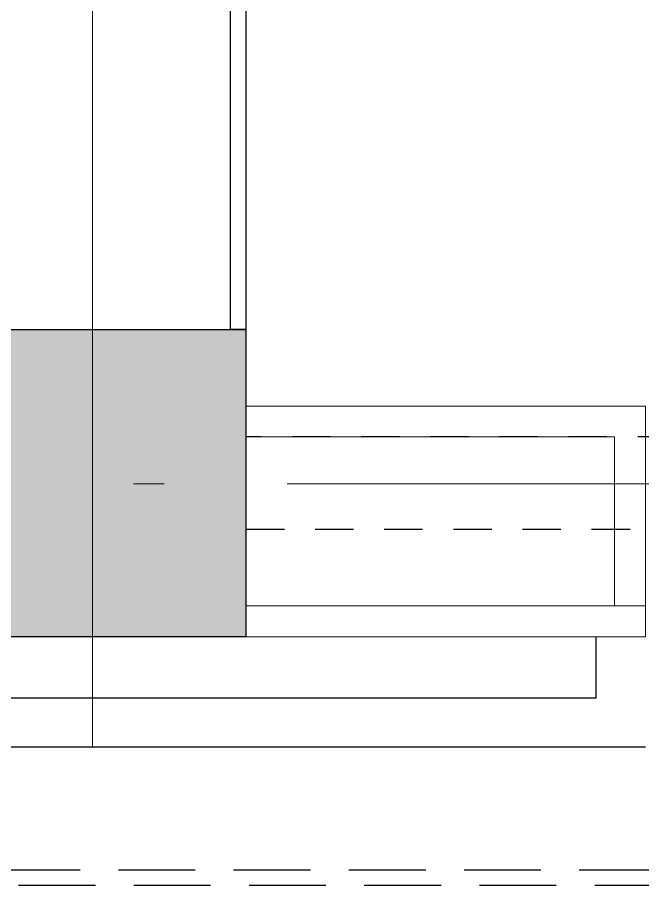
# Model space of a CAD drawing. Header units: metres. Extents: x -22 to 564, y 0 to 143.
# Drawn here: x 331.365 to 333.4, y 32.715 to 35.54 of the extents above; entities that cross this region are included whole.
import ezdxf

# ---------------------------------------------------------------- set-up
doc = ezdxf.new("R2010")
doc.units = ezdxf.units.M
for name, pattern in [('EJES630', [6.3, 5.5, -0.4, 0, -0.4]), ('XREF 3N NEURO-ONCOLOGIA$0$DASHED2', [0.375, 0.25, -0.125]), ('XREF 3N NEURO-ONCOLOGIA$0$HIDDEN2', [0.1875, 0.125, -0.0625])]:
    doc.linetypes.add(name, pattern=pattern)
doc.layers.add('EJES', color=11, linetype='EJES630', lineweight=0)
doc.layers.add('XREF 3N NEURO-ONCOLOGIA$0$MUROS DE TABLAROCA', color=150, linetype='Continuous', lineweight=13)
for name, color, linetype in [('XREF 3N NEURO-ONCOLOGIA$0$-CG-M-WALL', 7, 'Continuous'), ('XREF 3N NEURO-ONCOLOGIA$0$CANCELES', 1, 'Continuous'), ('XREF 3N NEURO-ONCOLOGIA$0$COLUMNAS', 6, 'Continuous'), ('XREF 3N NEURO-ONCOLOGIA$0$CONTRAVENTEOS', 6, 'XREF 3N NEURO-ONCOLOGIA$0$HIDDEN2'), ('XREF 3N NEURO-ONCOLOGIA$0$LAMINA MULTIPERFORADA', 9, 'Continuous'), ('XREF 3N NEURO-ONCOLOGIA$0$NOVIDESA', 11, 'Continuous')]:
    doc.layers.add(name, color=color, linetype=linetype)

# ---------------------------------------------------------------- blocks, each defined once
blk = doc.blocks.new('XREF 3N NEURO-ONCOLOGIA$0$C-1')
at = {"layer": 'XREF 3N NEURO-ONCOLOGIA$0$-CG-M-WALL', "true_color": 0x636466}
h = blk.add_hatch(color=251, dxfattribs=at)
h.dxf.hatch_style = 1
h.paths.add_polyline_path([(-0.5, -0.5), (-0.5, 0.5), (0.5, 0.5), (0.5, -0.5)])
blk.add_lwpolyline([(-0.5, -0.5), (-0.5, 0.5), (0.5, 0.5), (0.5, -0.5)], close=True)
blk = doc.blocks.new('XREF 3N NEURO-ONCOLOGIA')
at = {"layer": 'XREF 3N NEURO-ONCOLOGIA$0$CANCELES'}
blk.add_lwpolyline([(2.258, 5.1201), (2.258, 5.1701), (4.258, 5.1701), (4.258, 5.1201)], close=True, dxfattribs=at)
at = {"layer": 'XREF 3N NEURO-ONCOLOGIA$0$CONTRAVENTEOS', "color": 3, "elevation": 0}
blk.add_lwpolyline([(1.908, 0.1201), (1.908, 5.1201), (1.608, 5.1201), (1.608, 0.1201)], close=True, dxfattribs=at)
at = {"layer": 'XREF 3N NEURO-ONCOLOGIA$0$LAMINA MULTIPERFORADA', "linetype": 'XREF 3N NEURO-ONCOLOGIA$0$DASHED2', "elevation": 0}
for points in [[(0.448, 53.3501), (18.2205, 53.3501), (18.2205, 27.6805), (23.518, 27.6803), (23.518, -1.8899), (0.448, -1.8899)], [(0.498, 53.3001), (18.1705, 53.3001), (18.1705, 27.6305), (23.468, 27.6303), (23.468, -1.8399), (0.498, -1.8399)]]:
    blk.add_lwpolyline(points, close=True, dxfattribs=at)
at = {"layer": 'XREF 3N NEURO-ONCOLOGIA$0$MUROS DE TABLAROCA'}
blk.add_lwpolyline([(1.258, 5.1201), (1.358, 5.1201), (1.358, 3.8201), (1.258, 3.8201)], close=True, dxfattribs=at)
at = {"layer": 'XREF 3N NEURO-ONCOLOGIA$0$MUROS DE TABLAROCA', "elevation": 0}
for points in [[(2.008, 5.1201), (2.008, 3.8201), (1.358, 3.8201)], [(1.908, 5.1201), (1.908, 3.9201), (1.358, 3.9201)]]:
    blk.add_lwpolyline(points, dxfattribs=at)
at = {"layer": 'XREF 3N NEURO-ONCOLOGIA$0$NOVIDESA'}
blk.add_line((1.058, 3.9801), (1.258, 3.9801), dxfattribs=at)
for points in [[(0.898, 3.8201), (0.898, 7.9999)], [(1.058, 3.9801), (1.058, 7.8399)]]:
    blk.add_lwpolyline(points, dxfattribs=at)
at = {"layer": 'XREF 3N NEURO-ONCOLOGIA$0$COLUMNAS'}
blk.add_blockref('XREF 3N NEURO-ONCOLOGIA$0$C-1', (1.758, 5.6201), dxfattribs=at)

msp = doc.modelspace()

# ---------------------------------------------------------------- block references
at = {"rotation": 90}
msp.add_blockref('XREF 3N NEURO-ONCOLOGIA', (337.2286, 32.2671), dxfattribs=at)

# ---------------------------------------------------------------- next in the draw order: linework, layer by layer
at = {"layer": 'EJES'}
for p, q in [((331.6096, 33.1657), (331.6084, 58.5478)), ((281.0427, 34.0228), (337.4581, 34.0228))]:
    msp.add_line(p, q, dxfattribs=at)

doc.saveas('drawing.dxf')
